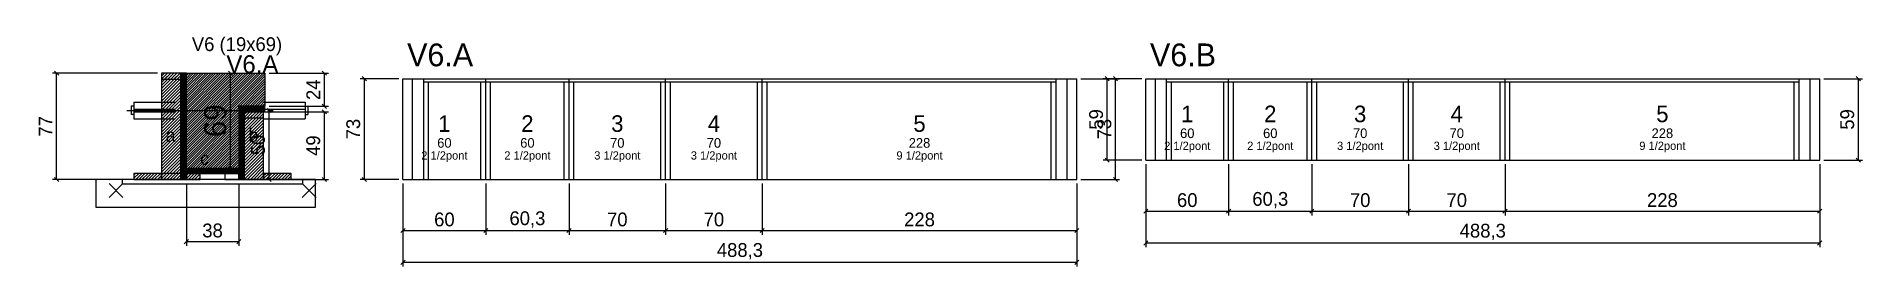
# Model space of a CAD drawing. Extents: x -69 to 1255, y -136 to 31.
import ezdxf
from ezdxf.enums import TextEntityAlignment as Align

# ---------------------------------------------------------------- set-up
doc = ezdxf.new("R2010")
doc.units = 0
for name, color, linetype in [('5', 5, 'Continuous'), ('barrote', 126, 'Continuous'), ('CONCRETO', 251, 'Continuous'), ('COTA', 241, 'Continuous'), ('Cota Seção (2x)', 241, 'Continuous'), ('detalhes', 7, 'Continuous'), ('Hachura', 251, 'Continuous'), ('Madeira', 126, 'Continuous'), ('NOMENCLATURA', 7, 'Continuous'), ('Painéis', 200, 'Continuous'), ('presilha', 224, 'Continuous'), ('SARR_2.2x7', 40, 'Continuous'), ('SARR_3.5x7', 81, 'Continuous'), ('SCO-___-LAJ', 224, 'Continuous'), ('TENSOR', 224, 'Continuous'), ('texto', 7, 'Continuous'), ('Texto Seção', 7, 'Continuous')]:
    doc.layers.add(name, color=color, linetype=linetype)
doc.dimstyles.new('PAINEL', dxfattribs={"dimtxt": 10, "dimasz": 3, "dimexe": 3, "dimexo": 3, "dimgap": 3, "dimtad": 1, "dimblk": 'OBLIQUE', "dimblk1": 'OBLIQUE', "dimcen": 2.5, "dimclrd": 4, "dimclre": 4, "dimclrt": 240, "dimazin": 3, "dimtfac": 1, "dimtmove": 0, "dimatfit": 3})
doc.dimstyles.new('SECAO2X', dxfattribs={"dimtxt": 16, "dimasz": 3, "dimexe": 3, "dimexo": 3, "dimgap": 3, "dimtad": 1, "dimblk": 'OBLIQUE', "dimblk1": 'OBLIQUE', "dimcen": 2.5, "dimclrd": 4, "dimclre": 4, "dimclrt": 240, "dimazin": 3, "dimtfac": 1, "dimtmove": 0, "dimatfit": 3})

# ---------------------------------------------------------------- blocks, each defined once
blk = doc.blocks.new('_OBLIQUE')
at = {"color": 0, "linetype": 'BYBLOCK'}
blk.add_line((-0.5, -0.5), (0.5, 0.5), dxfattribs=at)

msp = doc.modelspace()

# ---------------------------------------------------------------- hatches: boundary and pattern name
at = {"layer": 'COTA'}
h = msp.add_hatch(dxfattribs=at)
h.set_pattern_fill('ANSI31', scale=0.4)
h.paths.add_polyline_path([(40, -65), (40, 4), (97, 4), (97, -20), (78, -20), (78, -65)])
at = {"layer": 'Hachura'}
h = msp.add_hatch(dxfattribs=at)
h.set_pattern_fill('ANSI31', scale=0.5)
h.paths.add_polyline_path([(22, -73), (36, -73), (36, 4), (22, 4)])
h = msp.add_hatch(dxfattribs=at)
h.set_pattern_fill('ANSI31', scale=0.5)
h.paths.add_polyline_path([(22, -0.4), (36, -0.4), (36, 4), (22, 4)])
h = msp.add_hatch(dxfattribs=at)
h.set_pattern_fill('SOLID')
h.paths.add_polyline_path([(36, -73), (40, -73), (40, 4), (36, 4)])
h = msp.add_hatch(dxfattribs=at)
h.set_pattern_fill('SOLID')
h.paths.add_polyline_path([(78, -24), (97, -24), (97, -20), (78, -20)])
h = msp.add_hatch(dxfattribs=at)
h.set_pattern_fill('SOLID')
h.paths.add_polyline_path([(78, -73), (82, -73), (82, -24), (78, -24)])
h = msp.add_hatch(dxfattribs=at)
h.set_pattern_fill('ANSI31', scale=0.5)
h.paths.add_polyline_path([(82, -73), (96, -73), (96, -24), (82, -24)])
h = msp.add_hatch(dxfattribs=at)
h.set_pattern_fill('ANSI31', scale=0.5)
h.paths.add_polyline_path([(82, -28.4), (96, -28.4), (96, -24), (82, -24)])
h = msp.add_hatch(dxfattribs=at)
h.set_pattern_fill('SOLID')
h.paths.add_polyline_path([(40, -68.6), (78, -68.6), (78, -65), (40, -65)])
h = msp.add_hatch(dxfattribs=at)
h.set_pattern_fill('ANSI31', scale=0.5)
h.paths.add_polyline_path([(2, -73), (22, -73), (22, -68.6), (2, -68.6)])
h = msp.add_hatch(dxfattribs=at)
h.set_pattern_fill('ANSI31', scale=0.5)
h.paths.add_polyline_path([(40, -73), (50, -73), (50, -68.6), (40, -68.6)])
h = msp.add_hatch(dxfattribs=at)
h.set_pattern_fill('ANSI31', scale=0.5)
h.paths.add_polyline_path([(96, -73), (116, -73), (116, -68.6), (96, -68.6)])

# ---------------------------------------------------------------- linework, layer by layer
for p, q in [((0, -20), (0, -26)), ((2, -20), (0, -20)), ((2, -26), (0, -26)), ((2, -17), (32, -17)), ((2, -17), (2, -29)), ((2, -22), (32, -22)), ((2, -24), (32, -24)), ((96, -17), (126, -17)), ((96, -22), (126, -22)), ((96, -24), (126, -24)), ((126, -17), (126, -29)), ((126, -20), (128, -20)), ((126, -26), (128, -26)), ((128, -20), (128, -26)), ((2, -29), (32, -29)), ((96, -29), (126, -29))]:
    msp.add_line(p, q)
at = {"layer": 'barrote'}
msp.add_lwpolyline([(-25.5, -93), (133.5, -93), (133.5, -73), (-25.5, -73)], close=True, dxfattribs=at)
at = {"layer": 'CONCRETO'}
msp.add_lwpolyline([(40, -65), (40, 4), (97, 4), (97, -20), (78, -20), (78, -65)], close=True, dxfattribs=at)
at = {"layer": 'Madeira'}
for points in [[(22, -73), (36, -73), (36, 4), (22, 4)], [(22, -0.4), (36, -0.4), (36, 4), (22, 4)], [(82, -73), (96, -73), (96, -24), (82, -24)], [(82, -28.4), (96, -28.4), (96, -24), (82, -24)], [(2, -73), (22, -73), (22, -68.6), (2, -68.6)], [(22, -73), (36, -73), (36, -68.6), (22, -68.6)], [(40, -73), (50, -73), (50, -68.6), (40, -68.6)], [(68, -73), (78, -73), (78, -68.6), (68, -68.6)], [(96, -73), (116, -73), (116, -68.6), (96, -68.6)]]:
    msp.add_lwpolyline(points, close=True, dxfattribs=at)
at = {"layer": 'Painéis'}
for p, q in [((197, 0), (257, 0)), ((197, -73), (197, 0)), ((257, -73), (257, 0)), ((257, -73), (257, 0)), ((257, 0), (317.3, 0)), ((257, -73), (257, 0)), ((317.3, -73), (317.3, 0)), ((317.3, -73), (317.3, 0)), ((317.3, 0), (387.3, 0)), ((317.3, -73), (317.3, 0)), ((387.3, -73), (387.3, 0)), ((387.3, -73), (387.3, 0)), ((387.3, 0), (457.3, 0)), ((387.3, -73), (387.3, 0)), ((457.3, -73), (457.3, 0)), ((457.3, -73), (457.3, 0)), ((457.3, 0), (685.3, 0)), ((457.3, -73), (457.3, 0)), ((685.3, -73), (685.3, 0)), ((735.3, 0), (795.3, 0)), ((735.3, -59), (735.3, 0)), ((795.3, -59), (795.3, 0)), ((795.3, -59), (795.3, 0)), ((795.3, 0), (855.6, 0)), ((795.3, -59), (795.3, 0)), ((855.6, -59), (855.6, 0)), ((855.6, -59), (855.6, 0)), ((855.6, 0), (925.6, 0)), ((855.6, -59), (855.6, 0)), ((925.6, -59), (925.6, 0)), ((925.6, -59), (925.6, 0)), ((925.6, 0), (995.6, 0)), ((925.6, -59), (925.6, 0)), ((995.6, -59), (995.6, 0)), ((995.6, -59), (995.6, 0)), ((995.6, 0), (1223.6, 0)), ((995.6, -59), (995.6, 0)), ((1223.6, -59), (1223.6, 0)), ((735.3, -59), (795.3, -59)), ((795.3, -59), (855.6, -59)), ((855.6, -59), (925.6, -59)), ((925.6, -59), (995.6, -59)), ((995.6, -59), (1223.6, -59)), ((197, -73), (257, -73)), ((257, -73), (317.3, -73)), ((317.3, -73), (387.3, -73)), ((387.3, -73), (457.3, -73)), ((457.3, -73), (685.3, -73))]:
    msp.add_line(p, q, dxfattribs=at)
for points in [[(36, -73), (40, -73), (40, 4), (36, 4)], [(78, -24), (97, -24), (97, -20), (78, -20)], [(78, -73), (82, -73), (82, -24), (78, -24)], [(40, -68.6), (78, -68.6), (78, -65), (40, -65)]]:
    msp.add_lwpolyline(points, close=True, dxfattribs=at)
at = {"layer": 'presilha'}
for p, q in [((-16, -86), (-6, -76)), ((-16, -76), (-6, -86)), ((124, -86), (134, -76)), ((124, -76), (134, -86))]:
    msp.add_line(p, q, dxfattribs=at)
at = {"layer": 'SARR_2.2x7'}
for p, q in [((204, -73), (204, 0)), ((678.3, -73), (678.3, 0)), ((742.3, -59), (742.3, 0)), ((1216.6, -59), (1216.6, 0)), ((212, -2.2), (257, -2.2)), ((257, -2.2), (317.3, -2.2)), ((317.3, -2.2), (387.3, -2.2)), ((387.3, -2.2), (457.3, -2.2)), ((457.3, -2.2), (670.3, -2.2)), ((750.3, -2.2), (795.3, -2.2)), ((795.3, -2.2), (855.6, -2.2)), ((855.6, -2.2), (925.6, -2.2)), ((925.6, -2.2), (995.6, -2.2)), ((995.6, -2.2), (1208.6, -2.2))]:
    msp.add_line(p, q, dxfattribs=at)
at = {"layer": 'SARR_3.5x7'}
for p, q in [((212, -73), (212, 0)), ((257, -73), (257, 0)), ((257, -73), (257, 0)), ((317.3, -73), (317.3, 0)), ((317.3, -73), (317.3, 0)), ((387.3, -73), (387.3, 0)), ((387.3, -73), (387.3, 0)), ((457.3, -73), (457.3, 0)), ((457.3, -73), (457.3, 0)), ((670.3, -73), (670.3, 0)), ((750.3, -59), (750.3, 0)), ((795.3, -59), (795.3, 0)), ((795.3, -59), (795.3, 0)), ((855.6, -59), (855.6, 0)), ((855.6, -59), (855.6, 0)), ((925.6, -59), (925.6, 0)), ((925.6, -59), (925.6, 0)), ((995.6, -59), (995.6, 0)), ((995.6, -59), (995.6, 0)), ((1208.6, -59), (1208.6, 0)), ((215.5, -73), (215.5, -2.2)), ((253.5, -73), (253.5, -2.2)), ((260.5, -73), (260.5, -2.2)), ((313.8, -73), (313.8, -2.2)), ((320.8, -73), (320.8, -2.2)), ((383.8, -73), (383.8, -2.2)), ((390.8, -73), (390.8, -2.2)), ((453.8, -73), (453.8, -2.2)), ((460.8, -73), (460.8, -2.2)), ((666.8, -73), (666.8, -2.2)), ((753.8, -59), (753.8, -2.2)), ((791.8, -59), (791.8, -2.2)), ((798.8, -59), (798.8, -2.2)), ((852.1, -59), (852.1, -2.2)), ((859.1, -59), (859.1, -2.2)), ((922.1, -59), (922.1, -2.2)), ((929.1, -59), (929.1, -2.2)), ((992.1, -59), (992.1, -2.2)), ((999.1, -59), (999.1, -2.2)), ((1205.1, -59), (1205.1, -2.2)), ((750.3, -59), (753.8, -59)), ((791.8, -59), (795.3, -59)), ((795.3, -59), (798.8, -59)), ((852.1, -59), (855.6, -59)), ((855.6, -59), (859.1, -59)), ((922.1, -59), (925.6, -59)), ((925.6, -59), (929.1, -59)), ((992.1, -59), (995.6, -59)), ((995.6, -59), (999.1, -59)), ((1205.1, -59), (1208.6, -59)), ((212, -73), (215.5, -73)), ((253.5, -73), (257, -73)), ((257, -73), (260.5, -73)), ((313.8, -73), (317.3, -73)), ((317.3, -73), (320.8, -73)), ((383.8, -73), (387.3, -73)), ((387.3, -73), (390.8, -73)), ((453.8, -73), (457.3, -73)), ((457.3, -73), (460.8, -73)), ((666.8, -73), (670.3, -73))]:
    msp.add_line(p, q, dxfattribs=at)
at = {"layer": 'SCO-___-LAJ'}
msp.add_lwpolyline([(-6.5, -76.2), (124.5, -76.2), (124.5, -73), (-6.5, -73)], close=True, dxfattribs=at)
at = {"layer": 'TENSOR'}
msp.add_line((-3, -23), (95, -23), dxfattribs=at)

# ---------------------------------------------------------------- texts
at = {"layer": '5'}
for s, height, p in [('2', 12, (287.15, -32.5)), ('3', 12, (352.3, -32.5)), ('1', 12, (765.3, -25.5)), ('2', 12, (825.45, -25.5)), ('3', 12, (890.6, -25.5)), ('4', 12, (960.6, -25.5)), ('5', 12, (1109.6, -25.5)), ('1', 12, (227, -32.5)), ('4', 12, (422.3, -32.5)), ('5', 12, (571.3, -32.5)), ('60', 7, (765.3, -39.5)), ('60', 7, (825.45, -39.5)), ('70', 7, (890.6, -39.5)), ('70', 7, (960.6, -39.5)), ('228', 7, (1109.6, -39.5)), ('60', 7, (227, -46.5)), ('60', 7, (287.15, -46.5)), ('70', 7, (352.3, -46.5)), ('70', 7, (422.3, -46.5)), ('228', 7, (571.3, -46.5))]:
    msp.add_text(s, height=height, dxfattribs=at).set_placement(p, align=Align.MIDDLE_CENTER)
at = {"layer": 'detalhes'}
for s, p in [('a', (25, -45.7)), ('b', (85, -45.7)), ('c', (50, -62.5))]:
    msp.add_text(s, height=9.6, dxfattribs=at).set_placement(p)
at = {"layer": 'NOMENCLATURA'}
for s, p in [('V6.A', (200, 9)), ('V6.B', (738.3, 9))]:
    msp.add_text(s, height=16.5, dxfattribs=at).set_placement(p)
at = {"layer": 'texto', "char_height": 6, "attachment_point": 5}
for s, insert in [('2 1/2pont', (227, -56.5)), ('2 1/2pont', (287.15, -56.5)), ('3 1/2pont', (352.3, -56.5)), ('3 1/2pont', (422.3, -56.5)), ('9 1/2pont', (571.3, -56.5)), ('2 1/2pont', (765.3, -49.5)), ('2 1/2pont', (825.45, -49.5)), ('3 1/2pont', (890.6, -49.5)), ('3 1/2pont', (960.6, -49.5)), ('9 1/2pont', (1109.6, -49.5))]:
    msp.add_mtext(s, dxfattribs=dict(at, insert=insert))
at = {"layer": 'Texto Seção'}
for s, height, p in [('V6 (19x69)', 10, (44, 20)), ('V6.A', 13, (69, 4))]:
    msp.add_text(s, height=height, dxfattribs=at).set_placement(p)

# ---------------------------------------------------------------- dimensions: what is measured, and where the dimension line sits
at = {"layer": 'COTA'}
for base, p1, p2 in [((-54, -73), (2, -73), (22, 4)), ((140, -20), (97, -20), (97, 4)), ((169, -73), (197, -73), (197, 0)), ((713.3, -73), (685.3, -73), (685.3, 0)), ((707.3, -59), (735.3, -59), (735.3, 0)), ((1251.6, -59), (1223.6, -59), (1223.6, 0)), ((100, -73), (96, -73), (96, -23)), ((140, -73), (96, -73), (96, -24))]:
    msp.add_linear_dim(base=base, p1=p1, p2=p2, angle=90, dimstyle='PAINEL', dxfattribs=at).render()
for base, p1, p2 in [((735.3, -96), (735.3, -59), (795.3, -59)), ((735.3, -119), (735.3, -59), (1223.6, -59)), ((795.3, -96), (795.3, -59), (855.6, -59)), ((855.6, -96), (855.6, -59), (925.6, -59)), ((925.6, -96), (925.6, -59), (995.6, -59)), ((995.6, -96), (995.6, -59), (1223.6, -59)), ((40, -118), (40, -73), (78, -73)), ((197, -110), (197, -73), (257, -73)), ((197, -133), (197, -73), (685.3, -73)), ((257, -110), (257, -73), (317.3, -73)), ((317.3, -110), (317.3, -73), (387.3, -73)), ((387.3, -110), (387.3, -73), (457.3, -73)), ((457.3, -110), (457.3, -73), (685.3, -73))]:
    msp.add_linear_dim(base=base, p1=p1, p2=p2, dimstyle='PAINEL', dxfattribs=at).render()
at = {"layer": 'Cota Seção (2x)'}
msp.add_linear_dim(base=(72, -65), p1=(40, -65), p2=(40, 4), angle=90, dimstyle='SECAO2X', dxfattribs=at).render()

doc.saveas('drawing.dxf')
